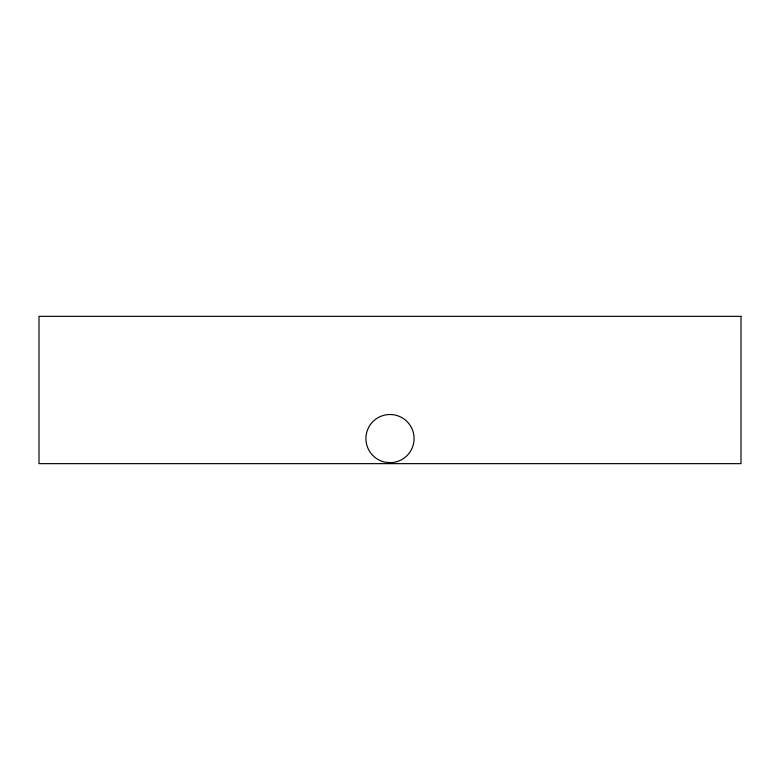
<?xml version="1.0" encoding="UTF-8"?>
<svg xmlns="http://www.w3.org/2000/svg" width="780" height="780" viewBox="0 0 780 780"><rect width="100%" height="100%" fill="white"/><g stroke="black" fill="none" stroke-linecap="round" stroke-linejoin="round"><path stroke-width="1.17" d="M741 316.358L39 316.358L39 463.642L741 463.642L741 316.358M390.77 462.667L385.749 462.296A24.092 24.092 0 0 1 370.549 424.378A24.092 24.092 0 0 1 411.304 427.343A24.092 24.092 0 0 1 390.77 462.667"/></g></svg>
